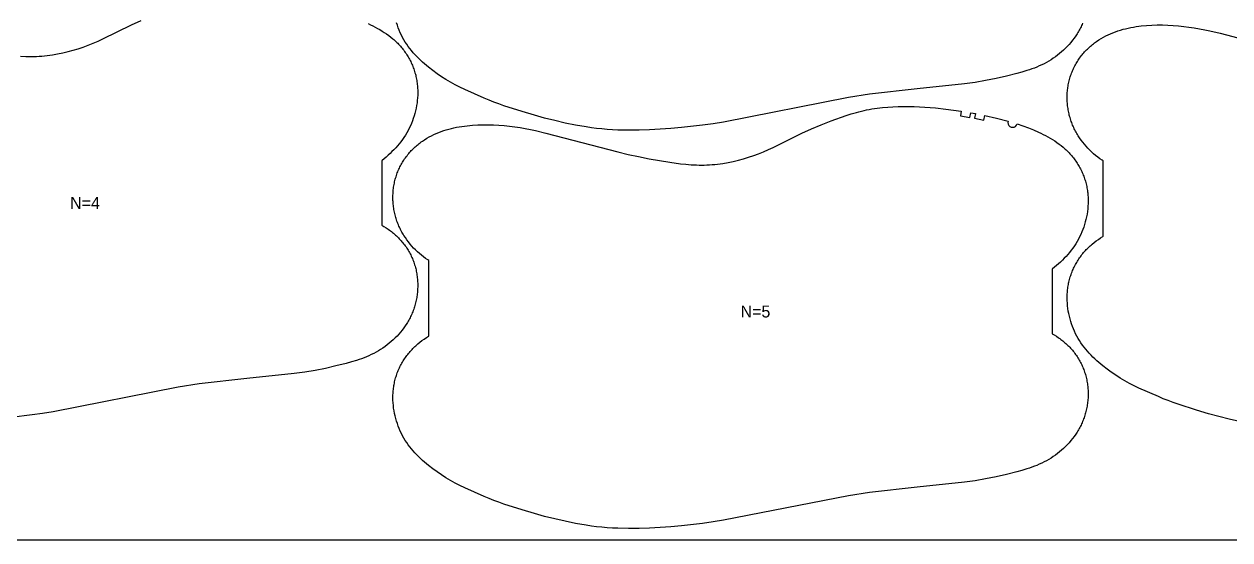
# Model space of a CAD drawing. Header units: inches. Extents: x 0 to 1977, y -12 to 1051.
# Drawn here: x 970 to 1473, y -12 to 204 of the extents above; entities that cross this region are included whole.
import ezdxf

# ---------------------------------------------------------------- set-up
doc = ezdxf.new("R2010")
doc.units = ezdxf.units.IN

msp = doc.modelspace()

# ---------------------------------------------------------------- linework, layer by layer
at = {"layer": '1'}
for points in [[(0, -11.91), (1977.0647, -11.91), (1977.0647, 1050.7065), (0, 1050.7065), (0, -11.91)], [(1384.442, 161.8864), (1389.2027, 160.2097), (1391.2597, 159.3796), (1393.2891, 158.4843), (1394.2921, 158.0106), (1395.2865, 157.5187), (1396.2718, 157.0079), (1397.2474, 156.4775), (1398.2124, 155.9269), (1399.165, 155.3547), (1400.103, 154.7596), (1401.0243, 154.1402), (1401.9267, 153.4951), (1402.808, 152.823), (1403.6662, 152.1225), (1404.0859, 151.7612), (1404.499, 151.3922), (1404.9052, 151.0156), (1405.3044, 150.6312), (1405.6964, 150.2394), (1406.0812, 149.8403), (1406.4585, 149.4339), (1406.8281, 149.0205), (1407.1901, 148.6003), (1407.5441, 148.1732), (1407.8902, 147.7396), (1408.228, 147.2995), (1408.5576, 146.8531), (1408.8787, 146.4006), (1409.1911, 145.9421), (1409.4949, 145.4777), (1409.7897, 145.0076), (1410.0755, 144.5319), (1410.3522, 144.0509), (1410.6195, 143.5646), (1410.8776, 143.0733), (1411.1261, 142.5771), (1411.3651, 142.0763), (1411.5945, 141.5711), (1411.8142, 141.0616), (1412.024, 140.548), (1412.2239, 140.0305), (1412.4138, 139.5093), (1412.5936, 138.9846), (1412.7633, 138.4566), (1412.9226, 137.9255), (1413.0716, 137.3914), (1413.2101, 136.8546), (1413.3381, 136.3152), (1413.4554, 135.7735), (1413.5622, 135.2296), (1413.6585, 134.6837), (1413.7443, 134.1361), (1413.8198, 133.5868), (1413.885, 133.0362), (1413.9401, 132.4844), (1413.9849, 131.9316), (1414.0198, 131.378), (1414.0446, 130.8237), (1414.0596, 130.2691), (1414.0647, 129.7143), (1414.06, 129.1594), (1414.0457, 128.6047), (1413.9882, 127.4967), (1413.8929, 126.3916), (1413.7603, 125.2905), (1413.5912, 124.1944), (1413.386, 123.1044), (1413.1455, 122.0214), (1412.8703, 120.9463), (1412.561, 119.8803), (1412.2181, 118.8241), (1411.8424, 117.779), (1411.4339, 116.7462), (1410.9928, 115.7272), (1410.519, 114.7234), (1410.0129, 113.7361), (1409.4743, 112.7668), (1408.9035, 111.8169), (1408.3006, 110.8878), (1407.6659, 109.9805), (1407.0012, 109.0948), (1406.3086, 108.2301), (1405.5903, 107.3856), (1404.8483, 106.5607), (1404.0848, 105.7548), (1403.3018, 104.9673), (1402.5014, 104.1975), (1401.6856, 103.4448), (1400.8552, 102.7086), (1400.0111, 101.9886), (1399.1539, 101.2842), (1399.0647, 101.2147), (1399.0647, 74.2051), (1399.8841, 73.7336), (1400.8269, 73.1479), (1401.7488, 72.5302), (1402.2014, 72.2094), (1402.6482, 71.8807), (1403.089, 71.544), (1403.5236, 71.1994), (1403.9518, 70.8469), (1404.3733, 70.4865), (1404.788, 70.1183), (1405.1956, 69.7423), (1405.596, 69.3585), (1405.989, 68.967), (1406.3744, 68.568), (1406.7521, 68.1616), (1407.1219, 67.7479), (1407.4836, 67.3273), (1407.837, 66.8996), (1408.182, 66.4652), (1408.5184, 66.0242), (1408.846, 65.5766), (1409.1647, 65.1227), (1409.4743, 64.6626), (1409.7746, 64.1965), (1410.0654, 63.7244), (1410.3467, 63.2466), (1410.6182, 62.7632), (1410.8797, 62.2743), (1411.1312, 61.7801), (1411.3727, 61.281), (1411.6041, 60.777), (1411.8253, 60.2685), (1412.0364, 59.7556), (1412.2372, 59.2386), (1412.4278, 58.7176), (1412.6081, 58.193), (1412.778, 57.6649), (1412.9375, 57.1335), (1413.0865, 56.5991), (1413.2251, 56.0619), (1413.3531, 55.5221), (1413.4705, 54.98), (1413.5773, 54.4357), (1413.6735, 53.8895), (1413.759, 53.3416), (1413.8339, 52.7921), (1413.8982, 52.2413), (1413.9521, 51.6894), (1413.9954, 51.1365), (1414.0283, 50.5828), (1414.0508, 50.0286), (1414.0629, 49.474), (1414.0647, 48.9192), (1414.0561, 48.3645), (1414.0374, 47.8099), (1414.0084, 47.2558), (1413.9692, 46.7022), (1413.9198, 46.1495), (1413.8604, 45.5977), (1413.7909, 45.0471), (1413.7113, 44.4979), (1413.6217, 43.9502), (1413.5221, 43.4043), (1413.4126, 42.8604), (1413.2931, 42.3186), (1413.1636, 41.7791), (1413.0243, 41.2422), (1412.8751, 40.708), (1412.7161, 40.1767), (1412.5472, 39.6485), (1412.3686, 39.1236), (1412.1801, 38.6022), (1411.982, 38.0845), (1411.7741, 37.5707), (1411.5565, 37.061), (1411.3293, 36.5555), (1411.0925, 36.0544), (1410.8465, 35.5578), (1410.5913, 35.0657), (1410.3271, 34.5783), (1410.0541, 34.0956), (1409.7725, 33.6179), (1409.4825, 33.145), (1408.8777, 32.2147), (1408.2411, 31.3054), (1407.5742, 30.4179), (1406.8784, 29.553), (1406.1548, 28.7115), (1405.4046, 27.894), (1404.6287, 27.1011), (1403.828, 26.3333), (1403.0035, 25.5913), (1402.156, 24.8756), (1401.2865, 24.1867), (1400.396, 23.5254), (1399.4854, 22.892), (1398.5559, 22.2866), (1397.6086, 21.7092), (1396.6447, 21.1596), (1395.6654, 20.6378), (1394.6719, 20.1437), (1393.6653, 19.6773), (1392.6469, 19.2385), (1391.6177, 18.8267), (1390.579, 18.4399), (1389.532, 18.0754), (1388.4777, 17.7306), (1386.3523, 17.0897), (1384.2121, 16.4962), (1379.9118, 15.3974), (1375.5862, 14.4125), (1371.2331, 13.5501), (1366.8555, 12.8223), (1362.4583, 12.2304), (1342.5985, 10.1444), (1322.7509, 7.9453), (1313.989, 6.5338), (1261.7384, -3.7376), (1257.3562, -4.4353), (1252.9614, -5.053), (1244.1474, -6.0916), (1239.727, -6.4819), (1235.2996, -6.7827), (1230.8675, -6.9995), (1226.4317, -7.1311), (1221.9937, -7.169), (1217.5573, -7.08), (1215.3411, -6.9763), (1213.1274, -6.8299), (1210.917, -6.6398), (1208.711, -6.4048), (1206.5102, -6.1245), (1204.315, -5.8017), (1199.9424, -5.0431), (1195.5944, -4.1564), (1191.2694, -3.1632), (1186.9659, -2.0803), (1182.6859, -0.9093), (1177.5752, 0.6106), (1169.9798, 3.0658), (1167.8874, 3.8031), (1165.8106, 4.5809), (1163.7521, 5.4048), (1161.708, 6.2656), (1153.5882, 9.8593), (1151.5831, 10.8082), (1149.605, 11.8094), (1148.6289, 12.3347), (1147.662, 12.8771), (1145.7559, 14.0109), (1143.8868, 15.2063), (1142.0549, 16.459), (1140.2612, 17.7661), (1138.5107, 19.1299), (1137.6536, 19.8342), (1136.8094, 20.5543), (1135.9791, 21.2904), (1135.1632, 22.0431), (1134.3629, 22.8129), (1133.5799, 23.6004), (1132.8163, 24.4063), (1132.0744, 25.2312), (1131.356, 26.0757), (1130.6635, 26.9405), (1129.9988, 27.8262), (1129.3641, 28.7334), (1128.7611, 29.6625), (1128.1903, 30.6124), (1127.6518, 31.5817), (1127.1456, 32.569), (1126.6719, 33.5729), (1126.2308, 34.5919), (1125.8223, 35.6246), (1125.4465, 36.6698), (1125.1037, 37.7259), (1124.7944, 38.792), (1124.5191, 39.867), (1124.2786, 40.9501), (1124.0735, 42.0401), (1123.9043, 43.1361), (1123.7718, 44.2372), (1123.6765, 45.3423), (1123.619, 46.4503), (1123.6047, 47.005), (1123.6, 47.5599), (1123.6051, 48.1147), (1123.62, 48.6694), (1123.6449, 49.2236), (1123.6797, 49.7772), (1123.7246, 50.33), (1123.7796, 50.8818), (1123.8449, 51.4325), (1123.9204, 51.9817), (1124.0062, 52.5293), (1124.1025, 53.0752), (1124.2092, 53.6191), (1124.3266, 54.1609), (1124.4546, 54.7002), (1124.5931, 55.237), (1124.7421, 55.7711), (1124.9014, 56.3022), (1125.071, 56.8302), (1125.2509, 57.3549), (1125.4408, 57.8761), (1125.6407, 58.3936), (1125.8505, 58.9072), (1126.0702, 59.4167), (1126.2995, 59.922), (1126.5385, 60.4228), (1126.7871, 60.9189), (1127.0451, 61.4102), (1127.3125, 61.8965), (1127.5891, 62.3776), (1127.8749, 62.8532), (1128.1698, 63.3233), (1128.4735, 63.7877), (1128.786, 64.2462), (1129.1071, 64.6988), (1129.4366, 65.1452), (1129.7745, 65.5852), (1130.1205, 66.0189), (1130.4746, 66.4459), (1130.8365, 66.8662), (1131.2062, 67.2796), (1131.5835, 67.6859), (1131.9682, 68.0851), (1132.3603, 68.4769), (1132.7595, 68.8612), (1133.1657, 69.2379), (1133.5788, 69.6068), (1133.9985, 69.9682), (1134.8566, 70.6687), (1135.738, 71.3408), (1136.6403, 71.9858), (1137.5616, 72.6052), (1138.4996, 73.2003), (1138.6, 73.2606), (1138.6, 104.7723), (1138.1792, 105.0464), (1137.2686, 105.6798), (1136.3781, 106.3411), (1135.5087, 107.0299), (1134.6612, 107.7456), (1133.8366, 108.4877), (1133.036, 109.2555), (1132.26, 110.0484), (1131.5098, 110.8659), (1130.7863, 111.7074), (1130.0904, 112.5723), (1129.4235, 113.4597), (1128.787, 114.3691), (1128.1822, 115.2994), (1127.8921, 115.7722), (1127.6105, 116.25), (1127.3375, 116.7326), (1127.0734, 117.2201), (1126.8182, 117.7121), (1126.5721, 118.2088), (1126.3354, 118.7099), (1126.1082, 119.2154), (1125.8906, 119.7251), (1125.6827, 120.2389), (1125.4845, 120.7566), (1125.2961, 121.278), (1125.1174, 121.8029), (1124.9486, 122.331), (1124.7895, 122.8623), (1124.6404, 123.3966), (1124.501, 123.9335), (1124.3716, 124.473), (1124.2521, 125.0148), (1124.1425, 125.5587), (1124.043, 126.1046), (1123.9534, 126.6523), (1123.8738, 127.2015), (1123.8043, 127.7521), (1123.7448, 128.3039), (1123.6955, 128.8566), (1123.6563, 129.4102), (1123.6273, 129.9643), (1123.6085, 130.5188), (1123.6, 131.0736), (1123.6018, 131.6284), (1123.6139, 132.1829), (1123.6364, 132.7372), (1123.6693, 133.2908), (1123.7126, 133.8437), (1123.7664, 134.3957), (1123.8308, 134.9465), (1123.9057, 135.4959), (1123.9912, 136.0439), (1124.0874, 136.5901), (1124.1942, 137.1344), (1124.3116, 137.6765), (1124.4396, 138.2163), (1124.5782, 138.7535), (1124.7272, 139.2879), (1124.8867, 139.8192), (1125.0566, 140.3473), (1125.2369, 140.872), (1125.4274, 141.3929), (1125.6283, 141.91), (1125.8394, 142.4229), (1126.0606, 142.9314), (1126.292, 143.4354), (1126.5335, 143.9345), (1126.785, 144.4286), (1127.0465, 144.9175), (1127.318, 145.401), (1127.5992, 145.8788), (1127.8901, 146.3508), (1128.1904, 146.817), (1128.5, 147.2771), (1128.8187, 147.731), (1129.1463, 148.1785), (1129.4827, 148.6196), (1129.8277, 149.054), (1130.1811, 149.4816), (1130.5428, 149.9023), (1130.9125, 150.3159), (1131.2902, 150.7223), (1131.6756, 151.1213), (1132.0687, 151.5128), (1132.4691, 151.8967), (1132.8767, 152.2727), (1133.2914, 152.6409), (1133.7129, 153.0013), (1134.1411, 153.3538), (1134.5756, 153.6984), (1135.0164, 154.035), (1135.4632, 154.3638), (1135.9159, 154.6846), (1136.8378, 155.3023), (1137.7805, 155.888), (1138.7425, 156.4415), (1139.722, 156.9627), (1140.7176, 157.4515), (1141.728, 157.9084), (1142.7519, 158.334), (1143.7883, 158.7288), (1144.8358, 159.0935), (1145.8932, 159.4286), (1146.9595, 159.7347), (1148.0333, 160.0124), (1149.1136, 160.2624), (1150.1997, 160.4859), (1151.2907, 160.6843), (1152.3862, 160.859), (1153.4853, 161.0113), (1154.5875, 161.1425), (1156.7982, 161.3474), (1159.0135, 161.4828), (1161.2312, 161.5518), (1163.4496, 161.5558), (1165.667, 161.496), (1167.8819, 161.3745), (1170.0932, 161.1955), (1172.3002, 160.9637), (1174.502, 160.6841), (1176.6977, 160.3604), (1178.8862, 159.9927), (1181.0664, 159.58), (1183.237, 159.1215), (1187.55, 158.0809), (1217.596, 150.1909), (1221.9136, 149.165), (1226.2485, 148.2153), (1230.6006, 147.3476), (1234.9676, 146.5597), (1239.3484, 145.8555), (1243.7472, 145.27), (1245.9548, 145.0363), (1248.1668, 144.8551), (1250.382, 144.7387), (1251.4904, 144.7085), (1252.5992, 144.6991), (1253.708, 144.7117), (1254.8165, 144.7461), (1255.9243, 144.8021), (1257.031, 144.8794), (1258.1362, 144.9775), (1259.2394, 145.0962), (1260.3402, 145.2351), (1261.4383, 145.3938), (1263.6247, 145.7693), (1265.7972, 146.2184), (1267.9547, 146.7366), (1270.0962, 147.3194), (1272.2203, 147.9633), (1274.3247, 148.6682), (1276.4068, 149.4349), (1278.4639, 150.2643), (1280.495, 151.1547), (1282.5047, 152.0937), (1294.4462, 157.9814), (1298.4933, 159.8011), (1302.5892, 161.5095), (1306.7227, 163.122), (1312.989, 165.3718), (1315.0985, 166.0614), (1317.2232, 166.6984), (1318.2921, 166.9921), (1319.3661, 167.2668), (1320.4453, 167.5208), (1321.5294, 167.7543), (1322.6179, 167.9678), (1323.7103, 168.1619), (1325.9048, 168.4941), (1328.1089, 168.755), (1330.3191, 168.9496), (1332.5335, 169.0842), (1334.7508, 169.1655), (1336.9696, 169.2005), (1339.1886, 169.1947), (1341.407, 169.1491), (1343.6241, 169.0634), (1345.8391, 168.9376), (1350.2612, 168.571), (1354.6722, 168.0812), (1361.0664, 167.2067), (1360.7664, 165.2293), (1364.6772, 164.5981), (1365.0153, 166.5694), (1366.9847, 166.2206), (1366.6249, 164.2533), (1370.4997, 163.4945), (1370.91, 165.452), (1375.7729, 164.293), (1380.614, 163.0464), (1380.5335, 162.4291), (1380.6466, 161.817), (1380.9424, 161.2693), (1381.3924, 160.8391), (1381.9527, 160.568), (1382.5693, 160.4824), (1383.1824, 160.5905), (1383.7325, 160.8819), (1384.1664, 161.3282), (1384.442, 161.8864)]]:
    msp.add_lwpolyline(points, close=True, dxfattribs=at)
for points in [[(1113.1891, 203.8373), (1114.1921, 203.3636), (1115.1865, 202.8717), (1116.1718, 202.3609), (1117.1474, 201.8305), (1118.1124, 201.2799), (1119.065, 200.7077), (1120.003, 200.1126), (1120.9243, 199.4932), (1121.8267, 198.8481), (1122.708, 198.176), (1123.5662, 197.4755), (1123.9859, 197.1142), (1124.399, 196.7452), (1124.8052, 196.3686), (1125.2044, 195.9842), (1125.5964, 195.5924), (1125.9812, 195.1933), (1126.3585, 194.7869), (1126.7281, 194.3735), (1127.0901, 193.9533), (1127.4441, 193.5262), (1127.7902, 193.0926), (1128.128, 192.6525), (1128.4576, 192.2061), (1128.7787, 191.7536), (1129.0911, 191.2951), (1129.3949, 190.8307), (1129.6897, 190.3606), (1129.9755, 189.8849), (1130.2522, 189.4039), (1130.5195, 188.9176), (1130.7776, 188.4263), (1131.0261, 187.9301), (1131.2651, 187.4293), (1131.4945, 186.9241), (1131.7142, 186.4146), (1131.924, 185.901), (1132.1239, 185.3835), (1132.3138, 184.8623), (1132.4936, 184.3376), (1132.6633, 183.8096), (1132.8226, 183.2785), (1132.9716, 182.7444), (1133.1101, 182.2076), (1133.2381, 181.6682), (1133.3554, 181.1265), (1133.4622, 180.5826), (1133.5585, 180.0367), (1133.6443, 179.4891), (1133.7198, 178.9398), (1133.785, 178.3892), (1133.8401, 177.8374), (1133.8849, 177.2846), (1133.9198, 176.731), (1133.9446, 176.1767), (1133.9596, 175.6221), (1133.9647, 175.0673), (1133.96, 174.5124), (1133.9457, 173.9577), (1133.8882, 172.8497), (1133.7929, 171.7446), (1133.6603, 170.6435), (1133.4912, 169.5474), (1133.286, 168.4574), (1133.0455, 167.3744), (1132.7703, 166.2993), (1132.461, 165.2333), (1132.1181, 164.1771), (1131.7424, 163.132), (1131.3339, 162.0992), (1130.8928, 161.0802), (1130.419, 160.0764), (1129.9129, 159.0891), (1129.3743, 158.1198), (1128.8035, 157.1699), (1128.2006, 156.2408), (1127.5659, 155.3335), (1126.9012, 154.4478), (1126.2086, 153.5831), (1125.4903, 152.7386), (1124.7483, 151.9137), (1123.9848, 151.1078), (1123.2018, 150.3203), (1122.4014, 149.5505), (1121.5856, 148.7978), (1120.7552, 148.0616), (1119.9111, 147.3416), (1119.0539, 146.6372), (1118.9647, 146.5677), (1118.9647, 119.5581), (1119.7841, 119.0866), (1120.7269, 118.5009), (1121.6488, 117.8832), (1122.1014, 117.5624), (1122.5482, 117.2337), (1122.989, 116.897), (1123.4236, 116.5524), (1123.8518, 116.1999), (1124.2733, 115.8395), (1124.688, 115.4713), (1125.0956, 115.0953), (1125.496, 114.7115), (1125.889, 114.32), (1126.2744, 113.921), (1126.6521, 113.5146), (1127.0219, 113.1009), (1127.3836, 112.6803), (1127.737, 112.2526), (1128.082, 111.8182), (1128.4184, 111.3772), (1128.746, 110.9296), (1129.0647, 110.4757), (1129.3743, 110.0156), (1129.6746, 109.5495), (1129.9654, 109.0774), (1130.2467, 108.5996), (1130.5182, 108.1162), (1130.7797, 107.6273), (1131.0312, 107.1331), (1131.2727, 106.634), (1131.5041, 106.13), (1131.7253, 105.6215), (1131.9364, 105.1086), (1132.1372, 104.5916), (1132.3278, 104.0706), (1132.5081, 103.546), (1132.678, 103.0179), (1132.8375, 102.4865), (1132.9865, 101.9521), (1133.1251, 101.4149), (1133.2531, 100.8751), (1133.3705, 100.333), (1133.4773, 99.7887), (1133.5735, 99.2425), (1133.659, 98.6946), (1133.7339, 98.1451), (1133.7982, 97.5943), (1133.8521, 97.0424), (1133.8954, 96.4895), (1133.9283, 95.9358), (1133.9508, 95.3816), (1133.9629, 94.827), (1133.9647, 94.2722), (1133.9561, 93.7175), (1133.9374, 93.1629), (1133.9084, 92.6088), (1133.8692, 92.0552), (1133.8198, 91.5025), (1133.7604, 90.9507), (1133.6909, 90.4001), (1133.6113, 89.8509), (1133.5217, 89.3032), (1133.4221, 88.7573), (1133.3126, 88.2134), (1133.1931, 87.6716), (1133.0636, 87.1321), (1132.9243, 86.5952), (1132.7751, 86.061), (1132.6161, 85.5297), (1132.4472, 85.0015), (1132.2686, 84.4766), (1132.0801, 83.9552), (1131.882, 83.4375), (1131.6741, 82.9237), (1131.4565, 82.414), (1131.2293, 81.9085), (1130.9925, 81.4074), (1130.7465, 80.9108), (1130.4913, 80.4187), (1130.2271, 79.9313), (1129.9541, 79.4486), (1129.6725, 78.9709), (1129.3825, 78.498), (1128.7777, 77.5677), (1128.1411, 76.6584), (1127.4742, 75.7709), (1126.7784, 74.906), (1126.0548, 74.0645), (1125.3046, 73.247), (1124.5287, 72.4541), (1123.728, 71.6863), (1122.9035, 70.9443), (1122.056, 70.2286), (1121.1865, 69.5397), (1120.296, 68.8784), (1119.3854, 68.245), (1118.4559, 67.6396), (1117.5086, 67.0622), (1116.5447, 66.5126), (1115.5654, 65.9908), (1114.5719, 65.4967), (1113.5653, 65.0303), (1112.5469, 64.5915), (1111.5177, 64.1797), (1110.479, 63.7929), (1109.432, 63.4284), (1108.3777, 63.0836), (1106.2523, 62.4427), (1104.1121, 61.8492), (1099.8118, 60.7504), (1095.4862, 59.7655), (1091.1331, 58.9031), (1086.7555, 58.1753), (1082.3583, 57.5834), (1062.4985, 55.4974), (1042.6509, 53.2983), (1033.889, 51.8868), (981.6384, 41.6154), (977.2562, 40.9177), (972.8614, 40.3), (964.0474, 39.2614)], [(968.0668, 190.2081), (970.282, 190.0917), (971.3904, 190.0615), (972.4992, 190.0521), (973.608, 190.0647), (974.7165, 190.0991), (975.8243, 190.1551), (976.931, 190.2324), (978.0362, 190.3305), (979.1394, 190.4492), (980.2402, 190.5881), (981.3383, 190.7468), (983.5247, 191.1223), (985.6972, 191.5714), (987.8547, 192.0896), (989.9962, 192.6724), (992.1203, 193.3163), (994.2247, 194.0212), (996.3068, 194.7879), (998.3639, 195.6173), (1000.395, 196.5077), (1002.4047, 197.4467), (1014.3462, 203.3344), (1018.3933, 205.1541)], [(1411.7741, 204.0017), (1411.5565, 203.492), (1411.3293, 202.9865), (1411.0925, 202.4854), (1410.8465, 201.9888), (1410.5913, 201.4967), (1410.3271, 201.0093), (1410.0541, 200.5266), (1409.7725, 200.0489), (1409.4825, 199.576), (1408.8777, 198.6457), (1408.2411, 197.7364), (1407.5742, 196.8489), (1406.8784, 195.984), (1406.1548, 195.1425), (1405.4046, 194.325), (1404.6287, 193.5321), (1403.828, 192.7643), (1403.0035, 192.0223), (1402.156, 191.3066), (1401.2865, 190.6177), (1400.396, 189.9564), (1399.4854, 189.323), (1398.5559, 188.7176), (1397.6086, 188.1402), (1396.6447, 187.5906), (1395.6654, 187.0688), (1394.6719, 186.5747), (1393.6653, 186.1083), (1392.6469, 185.6695), (1391.6177, 185.2577), (1390.579, 184.8709), (1389.532, 184.5064), (1388.4777, 184.1616), (1386.3523, 183.5207), (1384.2121, 182.9272), (1379.9118, 181.8284), (1375.5862, 180.8435), (1371.2331, 179.9811), (1366.8555, 179.2533), (1362.4583, 178.6614), (1342.5985, 176.5754), (1322.7509, 174.3763), (1313.989, 172.9648), (1261.7384, 162.6934), (1257.3562, 161.9957), (1252.9614, 161.378), (1244.1474, 160.3394), (1239.727, 159.9491), (1235.2996, 159.6483), (1230.8675, 159.4315), (1226.4317, 159.2999), (1221.9937, 159.262), (1217.5573, 159.351), (1215.3411, 159.4547), (1213.1274, 159.6011), (1210.917, 159.7912), (1208.711, 160.0262), (1206.5102, 160.3065), (1204.315, 160.6293), (1199.9424, 161.3879), (1195.5944, 162.2746), (1191.2694, 163.2678), (1186.9659, 164.3507), (1182.6859, 165.5217), (1177.5752, 167.0416), (1169.9798, 169.4968), (1167.8874, 170.2341), (1165.8106, 171.0119), (1163.7521, 171.8358), (1161.708, 172.6966), (1153.5882, 176.2903), (1151.5831, 177.2392), (1149.605, 178.2404), (1148.6289, 178.7657), (1147.662, 179.3081), (1145.7559, 180.4419), (1143.8868, 181.6373), (1142.0549, 182.89), (1140.2612, 184.1971), (1138.5107, 185.5609), (1137.6536, 186.2652), (1136.8094, 186.9853), (1135.9791, 187.7214), (1135.1632, 188.4741), (1134.3629, 189.2439), (1133.5799, 190.0314), (1132.8163, 190.8373), (1132.0744, 191.6622), (1131.356, 192.5067), (1130.6635, 193.3715), (1129.9988, 194.2572), (1129.3641, 195.1644), (1128.7611, 196.0935), (1128.1903, 197.0434), (1127.6518, 198.0127), (1127.1456, 199), (1126.6719, 200.0039), (1126.2308, 201.0229), (1125.8223, 202.0556), (1125.4465, 203.1008), (1125.1037, 204.1569)], [(1477.2944, 37.5256), (1472.9694, 38.5188), (1468.6659, 39.6017), (1464.3859, 40.7727), (1459.2752, 42.2926), (1451.6798, 44.7478), (1449.5874, 45.4851), (1447.5106, 46.2629), (1445.4521, 47.0868), (1443.408, 47.9476), (1435.2882, 51.5413), (1433.2831, 52.4902), (1431.305, 53.4914), (1430.3289, 54.0167), (1429.362, 54.5591), (1427.4559, 55.6929), (1425.5868, 56.8883), (1423.7549, 58.141), (1421.9612, 59.4481), (1420.2107, 60.8119), (1419.3536, 61.5162), (1418.5094, 62.2363), (1417.6791, 62.9724), (1416.8632, 63.7251), (1416.0629, 64.4949), (1415.2799, 65.2824), (1414.5163, 66.0883), (1413.7744, 66.9132), (1413.056, 67.7577), (1412.3635, 68.6225), (1411.6988, 69.5082), (1411.0641, 70.4154), (1410.4611, 71.3445), (1409.8903, 72.2944), (1409.3518, 73.2637), (1408.8456, 74.251), (1408.3719, 75.2549), (1407.9308, 76.2739), (1407.5223, 77.3066), (1407.1465, 78.3518), (1406.8037, 79.4079), (1406.4944, 80.474), (1406.2191, 81.549), (1405.9786, 82.6321), (1405.7735, 83.7221), (1405.6043, 84.8181), (1405.4718, 85.9192), (1405.3765, 87.0243), (1405.319, 88.1323), (1405.3047, 88.687), (1405.3, 89.2419), (1405.3051, 89.7967), (1405.32, 90.3514), (1405.3449, 90.9056), (1405.3797, 91.4592), (1405.4246, 92.012), (1405.4796, 92.5638), (1405.5449, 93.1145), (1405.6204, 93.6637), (1405.7062, 94.2113), (1405.8025, 94.7572), (1405.9092, 95.3011), (1406.0266, 95.8429), (1406.1546, 96.3822), (1406.2931, 96.919), (1406.4421, 97.4531), (1406.6014, 97.9842), (1406.771, 98.5122), (1406.9509, 99.0369), (1407.1408, 99.5581), (1407.3407, 100.0756), (1407.5505, 100.5892), (1407.7702, 101.0987), (1407.9995, 101.604), (1408.2385, 102.1048), (1408.4871, 102.6009), (1408.7451, 103.0922), (1409.0125, 103.5785), (1409.2891, 104.0596), (1409.5749, 104.5352), (1409.8698, 105.0053), (1410.1735, 105.4697), (1410.486, 105.9282), (1410.8071, 106.3808), (1411.1366, 106.8272), (1411.4745, 107.2672), (1411.8205, 107.7009), (1412.1746, 108.1279), (1412.5365, 108.5482), (1412.9062, 108.9616), (1413.2835, 109.3679), (1413.6682, 109.7671), (1414.0603, 110.1589), (1414.4595, 110.5432), (1414.8657, 110.9199), (1415.2788, 111.2888), (1415.6985, 111.6502), (1416.5566, 112.3507), (1417.438, 113.0228), (1418.3403, 113.6678), (1419.2616, 114.2872), (1420.1996, 114.8823), (1420.3, 114.9426), (1420.3, 146.4543), (1419.8792, 146.7284), (1418.9686, 147.3618), (1418.0781, 148.0231), (1417.2087, 148.7119), (1416.3612, 149.4276), (1415.5366, 150.1697), (1414.736, 150.9375), (1413.96, 151.7304), (1413.2098, 152.5479), (1412.4863, 153.3894), (1411.7904, 154.2543), (1411.1235, 155.1417), (1410.487, 156.0511), (1409.8822, 156.9814), (1409.5921, 157.4542), (1409.3105, 157.932), (1409.0375, 158.4146), (1408.7734, 158.9021), (1408.5182, 159.3941), (1408.2721, 159.8908), (1408.0354, 160.3919), (1407.8082, 160.8974), (1407.5906, 161.4071), (1407.3827, 161.9209), (1407.1845, 162.4386), (1406.9961, 162.96), (1406.8174, 163.4849), (1406.6486, 164.013), (1406.4895, 164.5443), (1406.3404, 165.0786), (1406.201, 165.6155), (1406.0716, 166.155), (1405.9521, 166.6968), (1405.8425, 167.2407), (1405.743, 167.7866), (1405.6534, 168.3343), (1405.5738, 168.8835), (1405.5043, 169.4341), (1405.4448, 169.9859), (1405.3955, 170.5386), (1405.3563, 171.0922), (1405.3273, 171.6463), (1405.3085, 172.2008), (1405.3, 172.7556), (1405.3018, 173.3104), (1405.3139, 173.8649), (1405.3364, 174.4192), (1405.3693, 174.9728), (1405.4126, 175.5257), (1405.4664, 176.0777), (1405.5308, 176.6285), (1405.6057, 177.1779), (1405.6912, 177.7259), (1405.7874, 178.2721), (1405.8942, 178.8164), (1406.0116, 179.3585), (1406.1396, 179.8983), (1406.2782, 180.4355), (1406.4272, 180.9699), (1406.5867, 181.5012), (1406.7566, 182.0293), (1406.9369, 182.554), (1407.1274, 183.0749), (1407.3283, 183.592), (1407.5394, 184.1049), (1407.7606, 184.6134), (1407.992, 185.1174), (1408.2335, 185.6165), (1408.485, 186.1106), (1408.7465, 186.5995), (1409.018, 187.083), (1409.2992, 187.5608), (1409.5901, 188.0328), (1409.8904, 188.499), (1410.2, 188.9591), (1410.5187, 189.413), (1410.8463, 189.8605), (1411.1827, 190.3016), (1411.5277, 190.736), (1411.8811, 191.1636), (1412.2428, 191.5843), (1412.6125, 191.9979), (1412.9902, 192.4043), (1413.3756, 192.8033), (1413.7687, 193.1948), (1414.1691, 193.5787), (1414.5767, 193.9547), (1414.9914, 194.3229), (1415.4129, 194.6833), (1415.8411, 195.0358), (1416.2756, 195.3804), (1416.7164, 195.717), (1417.1632, 196.0458), (1417.6159, 196.3666), (1418.5378, 196.9843), (1419.4805, 197.57), (1420.4425, 198.1235), (1421.422, 198.6447), (1422.4176, 199.1335), (1423.428, 199.5904), (1424.4519, 200.016), (1425.4883, 200.4108), (1426.5358, 200.7755), (1427.5932, 201.1106), (1428.6595, 201.4167), (1429.7333, 201.6944), (1430.8136, 201.9444), (1431.8997, 202.1679), (1432.9907, 202.3663), (1434.0862, 202.541), (1435.1853, 202.6933), (1436.2875, 202.8245), (1438.4982, 203.0294), (1440.7135, 203.1648), (1442.9312, 203.2338), (1445.1496, 203.2378), (1447.367, 203.178), (1449.5819, 203.0565), (1451.7932, 202.8775), (1454.0002, 202.6457), (1456.202, 202.3661), (1458.3977, 202.0424), (1460.5862, 201.6747), (1462.7664, 201.262), (1464.937, 200.8035), (1469.25, 199.7629), (1499.296, 191.8729)]]:
    msp.add_lwpolyline(points, dxfattribs=at)

# ---------------------------------------------------------------- texts
for s, p in [('N=4', (988.7323, 126.3687)), ('N=5', (1268.8323, 81.0157))]:
    msp.add_text(s, height=5, dxfattribs=at).set_placement(p)

doc.saveas('drawing.dxf')
